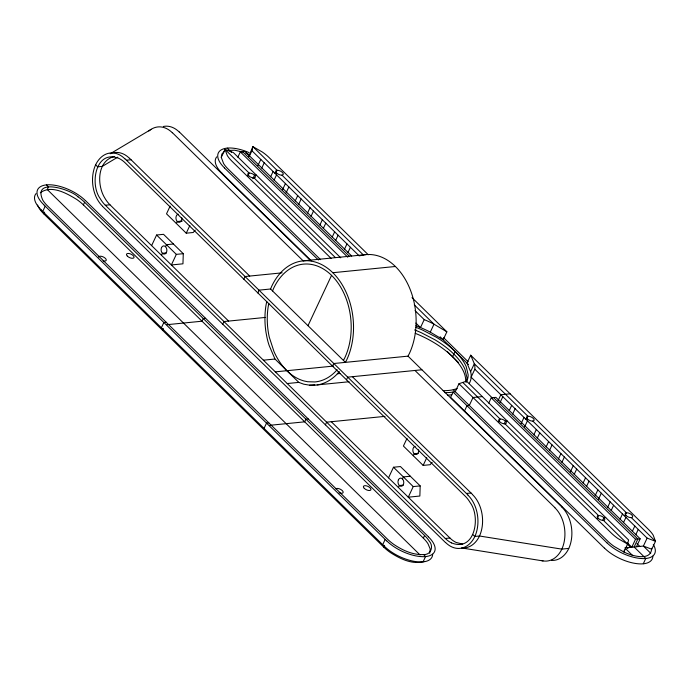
<?xml version="1.0" encoding="UTF-8"?>
<svg xmlns="http://www.w3.org/2000/svg" width="690" height="690" viewBox="0 0 690 690"><rect width="100%" height="100%" fill="white"/><g stroke="black" fill="none" stroke-linecap="round" stroke-linejoin="round"><path stroke-width="1.03" d="M183.281 253.679L182.954 263.813L171.362 264.969L176.329 254.369L183.281 253.679L163.539 234.324L156.587 235.023L151.619 245.614M420.184 485.898L419.865 496.032L408.273 497.188L413.232 486.588L420.184 485.898L400.442 466.552L393.49 467.242L388.53 477.834M266.737 301.427L265.926 305.696A62.471 44.082 84.3 0 0 266.038 332.615L266.556 335.305A46.627 32.904 84.3 0 0 269.221 345.647L274.982 359.024L298.813 382.389L303.721 384.183L309.543 385.175A46.627 32.904 84.3 0 0 317.167 384.916L349.045 381.751M268.798 303.479L268.203 306.61A59.185 41.762 84.3 0 0 269.281 337.169L273.973 351.521A59.185 41.762 84.3 0 0 304.014 380.966L307.662 381.734L314.968 381.941A59.185 41.762 84.3 0 0 334.986 372.074L337.151 369.702M248.685 156.63L252.885 146.634L262.441 152.093A32.24 14.74 25.1 0 1 269.065 157.527L368.296 254.791M249.444 156.035L251.928 150.739L252.885 146.634L277.026 170.301L275.784 172.949M624.372 549.956L623.889 552.009C631.514 555.778 651.351 561.858 651.662 548.283M257.879 292.948L258.974 290.154L270.566 288.998L345.414 362.371L346.742 359.801A62.471 44.082 84.3 0 0 332.804 272.714L395.405 266.487M451.467 542.892C474.97 552.431 480.878 517 470.261 502.769A32.24 22.753 84.3 0 0 465.138 496.11L125.175 162.866A32.24 22.753 84.3 0 0 118.999 158.45C95.496 148.919 89.588 184.351 100.205 198.582A32.24 22.753 84.3 0 0 105.329 205.241L445.291 538.485A32.24 22.753 84.3 0 0 451.467 542.892M429.706 553.277L430.206 549.007L428.007 543.772A32.24 14.74 25.1 0 0 423.349 538.14L83.378 204.895A32.24 14.74 25.1 0 0 76.754 199.462C66.62 193.286 51.379 184.592 40.348 192.751M270.566 288.998L271.722 286.272A62.471 44.082 84.3 0 1 332.804 272.714M272.541 290.939L273.697 288.204A59.185 41.762 84.3 0 1 331.562 275.362A59.185 41.762 84.3 0 1 344.767 357.869L343.439 360.43M42.728 211.468L45.204 206.172M424.083 561.436C412.327 564.972 400.14 558.805 390.402 552.569A32.24 14.74 25.1 0 1 383.769 547.127L43.806 213.883L44.634 212.123M83.378 204.895L84.62 202.248A32.24 14.74 25.1 0 0 77.996 196.814M170.12 206.129L166.514 213.831L186.248 233.186L193.209 232.496L195.261 230.124M161.495 255.291L162.426 253.299L166.402 252.911M165.522 246.684L166.454 244.7L173.414 244.001M176.381 223.508L177.313 221.524L182.281 221.024M320.565 259.656L228.252 169.162A32.24 14.74 25.1 0 1 223.586 163.53L221.274 157.355L224.992 149.411L233.375 152.585L340.739 257.819M186.248 233.186L189.862 225.483M237.852 157.182L240.336 151.886L244.967 151.429L351.659 256.007M161.382 327.776L163.858 322.48L166.178 322.247M162.461 330.191L163.288 328.431M247.908 175.726L249.142 173.078L224.992 149.411L227.312 155.586A32.24 14.74 25.1 0 0 231.978 161.219L331.2 258.483M257.896 165.609L260.794 159.425M252.859 178.736L254.506 175.208L256.275 175.027M261.752 168.101L264.236 162.805M270.627 176.795L273.102 171.5M274.068 180.168L276.543 174.872M282.521 189.741L285.419 183.566M222.741 324.197L223.983 321.549L265.503 317.417M243.829 279.174L245.071 276.526L282.167 272.835M285.962 193.122L288.86 186.938M295.242 200.928L297.726 195.632M298.692 204.3L301.168 199.005M307.559 212.994L310.034 207.699M311 216.375L313.484 211.08M319.867 225.069L322.351 219.765M323.308 228.442L325.792 223.146M332.183 237.136L334.659 231.84M335.625 240.508L338.109 235.212M307.99 325.689L331.562 275.362M344.491 249.202L346.975 243.906M264.037 428.404L266.521 423.108L268.841 422.875M347.933 252.575L350.416 247.279M325.395 424.824L326.637 422.177L385.02 416.363M346.484 379.802L347.726 377.154L421.918 369.771M415.035 310.621L424.212 319.617L420.495 327.569L417.968 326.499A62.471 28.557 25.1 0 0 415.949 325.723M412.016 297.649L446.879 331.821L443.161 339.765L430.275 332.149L433.993 324.197L414.233 304.825M407.022 438.348L403.417 446.05L423.16 465.405L430.112 464.715L432.164 462.343M452.597 356.747L455.072 351.452M398.397 487.511L399.329 485.527L403.305 485.13M402.434 478.903L403.357 476.919L410.317 476.221M413.284 455.728L414.216 453.744L418.192 453.347M625.813 547.808L643.399 546.066L651.774 549.231L655.5 541.288L653.18 535.112A32.24 14.74 25.1 0 0 648.522 529.48L470.709 355.186L466.992 363.13L470.597 371.677A46.627 21.312 25.1 0 1 471.106 377.18L471.011 378.5A62.471 28.557 25.1 0 1 469.338 383.209M382.691 544.712L385.175 539.416M453.27 389.729L607.7 541.115A32.24 14.74 25.1 0 0 614.333 546.549L623.889 552.009L627.607 544.065L628.573 539.96L466.535 381.13L458.979 383.735L455.253 391.679L450.855 392.369A62.471 28.557 25.1 0 1 444.783 392.627M383.769 547.127L384.597 545.367M423.16 465.405L426.765 457.703M470.597 371.677L474.323 363.734L470.709 355.186M526.66 418.89L527.902 416.243L474.323 363.734A46.627 21.312 25.1 0 1 474.824 369.236L471.106 377.18L492.539 398.182M464.508 410.981L466.992 405.686L469.304 405.453L473.03 397.509L482.301 396.586M423.349 538.14L424.591 535.492L84.62 202.248M488.753 403.124L491.237 397.828L495.868 397.371L640.165 538.812L636.439 546.756M497.956 400.925L500.854 394.74L510.126 393.818M423.099 561.789L425.583 556.494L423.608 554.562C412.974 555.105 402.788 550.387 394.119 544.617A32.24 14.74 25.1 0 1 387.495 539.183L47.524 205.939A32.24 14.74 25.1 0 1 42.866 200.307C32.068 177.27 70.466 189.181 77.987 196.814M499.931 402.856L502.829 396.672M498.827 421.659L500.069 419.011L462.973 382.639M509.211 410.662L511.695 405.366M504.192 423.789L505.434 421.142L507.176 420.969M512.653 414.043L515.137 408.747M521.114 423.617L524.003 417.433M524.555 426.989L527.445 420.814M533.836 434.804L536.32 429.508M537.277 438.176L539.761 432.88M546.144 446.87L548.628 441.574M549.594 450.242L552.069 444.947M558.46 458.936L560.936 453.641M561.902 462.317L564.386 457.013M570.354 471.891L573.252 465.707M574.209 474.384L576.693 469.088M583.085 483.078L585.56 477.773M586.526 486.45L589.01 481.154M594.978 496.024L597.876 489.848M598.42 499.396L601.318 493.221M597.298 518.207L598.541 515.559L505.002 423.85M607.7 507.21L610.184 501.915M602.663 520.338L603.905 517.69L605.673 517.517M611.15 510.583L613.626 505.287M620.017 519.277L622.501 513.981M625.175 515.439L626.417 512.782L532.835 421.081M623.458 522.658L625.942 517.353M632.325 531.343L634.809 526.047M635.775 534.724L638.25 529.428M640.165 538.812L635.525 539.269L631.807 547.213L627.201 542.702M474.832 369.236L647.116 538.114L643.399 546.066L650.739 553.259M643.313 563.721L645.788 558.426L634.127 546.989L637.845 539.037L493.548 397.595M332.433 366.028L333.822 363.518L408.014 356.144L409.343 353.573A62.471 44.082 84.3 0 0 407.393 283.236A62.471 44.082 84.3 0 0 360.102 255.705M339.359 371.574L336.418 374.799A62.471 44.082 84.3 0 1 319.091 384.615L317.167 384.916M224.207 151.61L221.887 154.025L221.274 157.355M110.167 153.792L151.205 129.306M117.826 157.122L102.318 166.368L97.687 166.833L95.712 164.901M457.229 388.608L452.381 389.936A59.185 27.057 25.1 0 1 443.127 390.678M114.488 156.432C96.876 160.761 96.798 185.265 104.846 198.116A32.24 22.753 84.3 0 0 109.96 204.775L228.614 321.083M226.967 150.489L234.635 150.213L242.501 151.981M423.608 554.562C431.086 555.053 433.924 546.178 429.249 541.124A32.24 14.74 25.1 0 0 424.583 535.492M451.846 394.706L449.613 395.016A62.471 28.557 25.1 0 1 447.655 395.172M126.417 160.218L131.057 159.752M274.827 173.181L276.595 173.009A4.114 1.88 25.1 0 0 283.081 174.674A4.114 1.88 25.1 0 0 278.803 170.482A4.114 1.88 25.1 0 0 276.595 173.009M105.329 205.241L109.96 204.775M303.177 260.855L365.778 254.627M205.594 318.323L203.274 318.556L202.032 321.204L166.997 324.688M263.39 360.18L274.982 359.024M275.31 371.858L333.589 366.062M337.35 373.782L340.532 373.463M287.221 383.545L298.813 382.389M309.543 385.175L314.856 384.649M308.249 418.951L305.937 419.184L304.695 421.832L269.661 425.316M525.728 419.123L527.471 418.951A4.114 1.88 25.1 0 0 533.957 420.615A4.114 1.88 25.1 0 0 529.678 416.424A4.114 1.88 25.1 0 0 527.471 418.951M466.38 493.462L471.02 492.996M624.217 515.672L625.985 515.49A4.114 1.88 25.1 0 0 632.471 517.155A4.114 1.88 25.1 0 0 628.193 512.963A4.114 1.88 25.1 0 0 625.985 515.49M445.291 538.485L449.932 538.019A32.24 22.753 84.3 0 0 456.099 542.435L462.671 544.125M568.689 548.421L561.738 549.111L479.395 535.992L474.755 536.449L472.779 534.517M461.774 547.972L543.065 560.927M647.116 538.114L655.5 541.288L631.35 517.621M245.821 153.154L249.168 154.577M446.879 331.821L433.993 324.197A46.627 21.312 25.1 0 0 424.212 319.617M281.96 175.139L363.225 254.817M443.601 337.703L468.122 361.733M251.928 150.739L359.283 255.973M440.125 336.798L468.51 364.613M447.379 351.633L458.548 362.586M242.647 151.662L349.338 256.231M415.898 323.067L420.495 327.569A46.627 21.312 25.1 0 1 430.275 332.149M240.336 151.886L347.786 257.215M491.237 397.828L635.525 539.269M636.982 543.642L639.941 546.54M227.26 148.169L231.469 152.292M254.084 177.917L335.383 257.594M603.474 520.398L627.607 544.065L618.059 538.605A32.24 14.74 25.1 0 1 611.426 533.172L458.979 383.735M626.951 543.711L630.643 547.334M626.451 547.084L627.926 548.533M624.847 547.912L632.187 555.105M224.405 167.894L318.383 260.018M606.915 542.84L453.08 392.058L450.605 397.354L604.431 548.145M221.921 173.19L311.311 260.811M179.34 131.98L310.069 260.139M408.014 356.144L561.85 506.926M172.379 132.678L303.117 260.829M414.966 370.461L554.889 507.624M129.522 158.251L249.711 276.06M352.366 376.688L472.547 494.497M124.89 158.717L467.915 494.963M156.587 235.023L176.329 254.369M393.49 467.242L413.232 486.588M331.278 421.711L449.932 538.019M102.56 206.388L445.585 542.633M85.413 200.523L428.438 536.76M46.532 184.937L48.507 186.878L47.265 189.526L420.055 554.941M43.677 204.671L386.702 540.917M41.193 209.967L384.218 546.213M37.51 205.025L39.14 208.251A32.24 14.74 25.1 0 0 43.806 213.883M414.578 329.941A59.185 27.057 25.1 0 1 421.228 332.675L434.907 339.765A59.185 27.057 25.1 0 1 464.939 369.21L466.914 377.456A59.185 27.057 25.1 0 1 466.147 382.26M415.242 333.33A59.185 27.057 25.1 0 1 465.603 381.786M415.811 327.293A59.185 27.057 25.1 0 1 422.47 330.027L436.149 337.117A59.185 27.057 25.1 0 1 466.181 366.562L468.156 374.808A59.185 27.057 25.1 0 1 466.388 381.751M224.492 167.886A29.825 13.636 25.1 0 1 227.174 148.083A29.825 13.636 25.1 0 1 249.081 152.619M222.016 173.181A29.825 13.636 25.1 0 1 216.738 156.854M607.002 542.84A29.825 13.636 25.1 0 0 645.875 558.503A29.825 13.636 25.1 0 0 653.292 544.47M604.526 548.136A29.825 13.636 25.1 0 0 643.399 563.808A29.825 13.636 25.1 0 0 652.861 556.14M561.798 507.029A29.825 21.045 84.3 0 1 568.776 548.507A29.825 21.045 84.3 0 1 551.405 560.375M472.503 494.601A29.825 21.045 84.3 0 1 479.481 536.07A29.825 21.045 84.3 0 1 462.102 547.946M554.846 507.728A29.825 21.045 84.3 0 1 561.824 549.197A29.825 21.045 84.3 0 1 541.676 560.616M467.863 495.066A29.825 21.045 84.3 0 1 474.841 536.535A29.825 21.045 84.3 0 1 445.628 542.53M418.606 449.802A4.114 2.898 84.3 0 1 416.415 454.486A4.114 2.898 84.3 0 1 412.922 451.062A4.114 2.898 84.3 0 1 415.121 446.378M163.332 126.477A29.825 21.045 84.3 0 1 179.288 132.083M110.866 153.56A29.825 21.045 84.3 0 1 112.177 153.094M113.514 152.749A29.825 21.045 84.3 0 1 129.478 158.355M148.833 131.04A29.825 21.045 84.3 0 1 172.336 132.773M124.838 158.821A29.825 21.045 84.3 0 0 95.625 164.815A29.825 21.045 84.3 0 0 102.603 206.284M181.703 217.583A4.114 2.898 84.3 0 1 179.512 222.266A4.114 2.898 84.3 0 1 176.019 218.842A4.114 2.898 84.3 0 1 178.21 214.159M43.763 204.663A29.825 13.636 25.1 0 1 46.446 184.86A29.825 13.636 25.1 0 1 85.319 200.523M41.288 209.958A29.825 13.636 25.1 0 1 36.009 193.631M98.661 257.129A4.114 1.88 25.1 0 1 102.422 256.602A4.114 1.88 25.1 0 1 106.243 259.794A4.114 1.88 25.1 0 1 103.138 260.88M386.797 540.908A29.825 13.636 25.1 0 0 425.67 556.58A29.825 13.636 25.1 0 0 428.352 536.768M384.313 546.204A29.825 13.636 25.1 0 0 423.186 561.876A29.825 13.636 25.1 0 0 432.647 554.217M335.771 488.908A4.114 1.88 25.1 0 1 340.317 489.236A4.114 1.88 25.1 0 1 343.111 492.531A4.114 1.88 25.1 0 1 339.049 492.772M248.711 175.786A4.114 1.88 25.1 0 0 255.197 177.442A4.114 1.88 25.1 0 0 250.927 173.25A4.114 1.88 25.1 0 0 248.711 175.786M499.638 421.719A4.114 1.88 25.1 0 0 506.124 423.384A4.114 1.88 25.1 0 0 501.846 419.192A4.114 1.88 25.1 0 0 499.638 421.719M598.109 518.268A4.114 1.88 25.1 0 0 604.595 519.932A4.114 1.88 25.1 0 0 600.317 515.741A4.114 1.88 25.1 0 0 598.109 518.268M398.415 479.791A4.114 2.898 84.3 0 0 400.769 486.286A4.114 2.898 84.3 0 0 403.452 480.559A4.114 2.898 84.3 0 0 398.415 479.791M161.512 247.572A4.114 2.898 84.3 0 0 163.866 254.067A4.114 2.898 84.3 0 0 166.549 248.331A4.114 2.898 84.3 0 0 161.512 247.572M127.374 256.163A4.114 1.88 25.1 0 0 133.86 257.819A4.114 1.88 25.1 0 0 129.591 253.635A4.114 1.88 25.1 0 0 127.374 256.163M364.286 488.382A4.114 1.88 25.1 0 0 370.763 490.038A4.114 1.88 25.1 0 0 366.494 485.855A4.114 1.88 25.1 0 0 364.286 488.382"/></g></svg>
